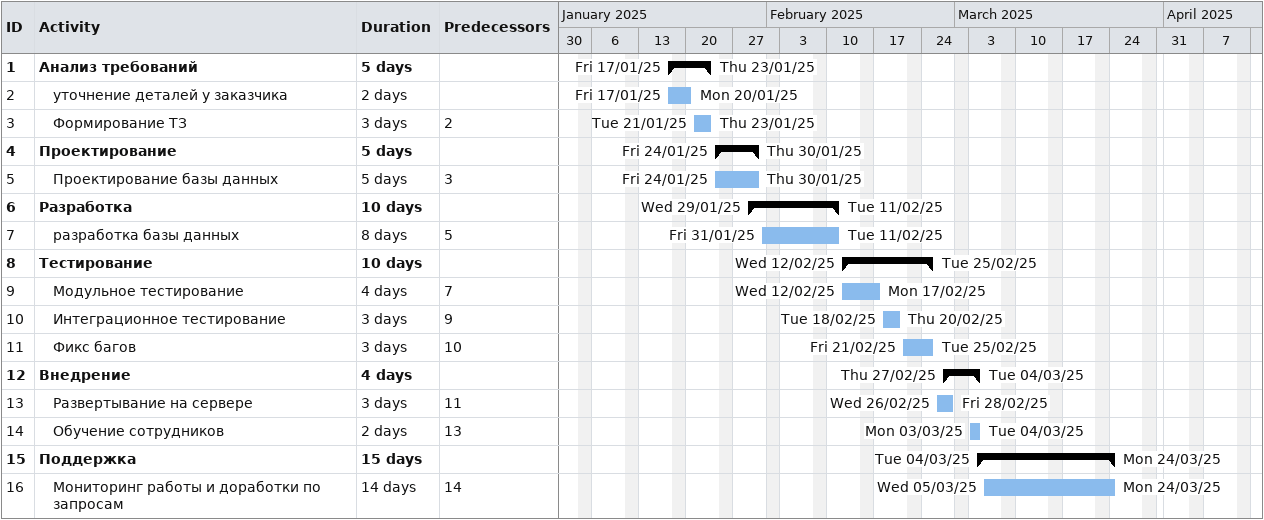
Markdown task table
| ID | Level | Task | Duration | Start | Finish | Predecessors |
|---|---|---|---|---|---|---|
| 1 | 1 | **Анализ требований** | 5d | 2025-01-17 | 2025-01-23 |  |
| 2 | 2 | уточнение деталей у заказчика | 2d | 2025-01-17 | 2025-01-20 |  |
| 3 | 2 | Формирование ТЗ | 3d | 2025-01-21 | 2025-01-23 | 2 |
| 4 | 1 | **Проектирование** | 5d | 2025-01-24 | 2025-01-30 |  |
| 5 | 2 | Проектирование базы данных | 5d | 2025-01-24 | 2025-01-30 | 3 |
| 6 | 1 | **Разработка** | 10d | 2025-01-29 | 2025-02-11 |  |
| 7 | 2 | разработка базы данных | 8d | 2025-01-31 | 2025-02-11 | 5 |
| 8 | 1 | **Тестирование** | 10d | 2025-02-12 | 2025-02-25 |  |
| 9 | 2 | Модульное тестирование | 4d | 2025-02-12 | 2025-02-17 | 7 |
| 10 | 2 | Интеграционное тестирование | 3d | 2025-02-18 | 2025-02-20 | 9 |
| 11 | 2 | Фикс багов | 3d | 2025-02-21 | 2025-02-25 | 10 |
| 12 | 1 | **Внедрение** | 4d | 2025-02-27 | 2025-03-04 |  |
| 13 | 2 | Развертывание на сервере | 3d | 2025-02-26 | 2025-02-28 | 11 |
| 14 | 2 | Обучение сотрудников | 2d | 2025-03-03 | 2025-03-04 | 13 |
| 15 | 1 | **Поддержка** | 15d | 2025-03-04 | 2025-03-24 |  |
| 16 | 2 | Мониторинг работы и доработки по запросам | 14d | 2025-03-05 | 2025-03-24 | 14 |
